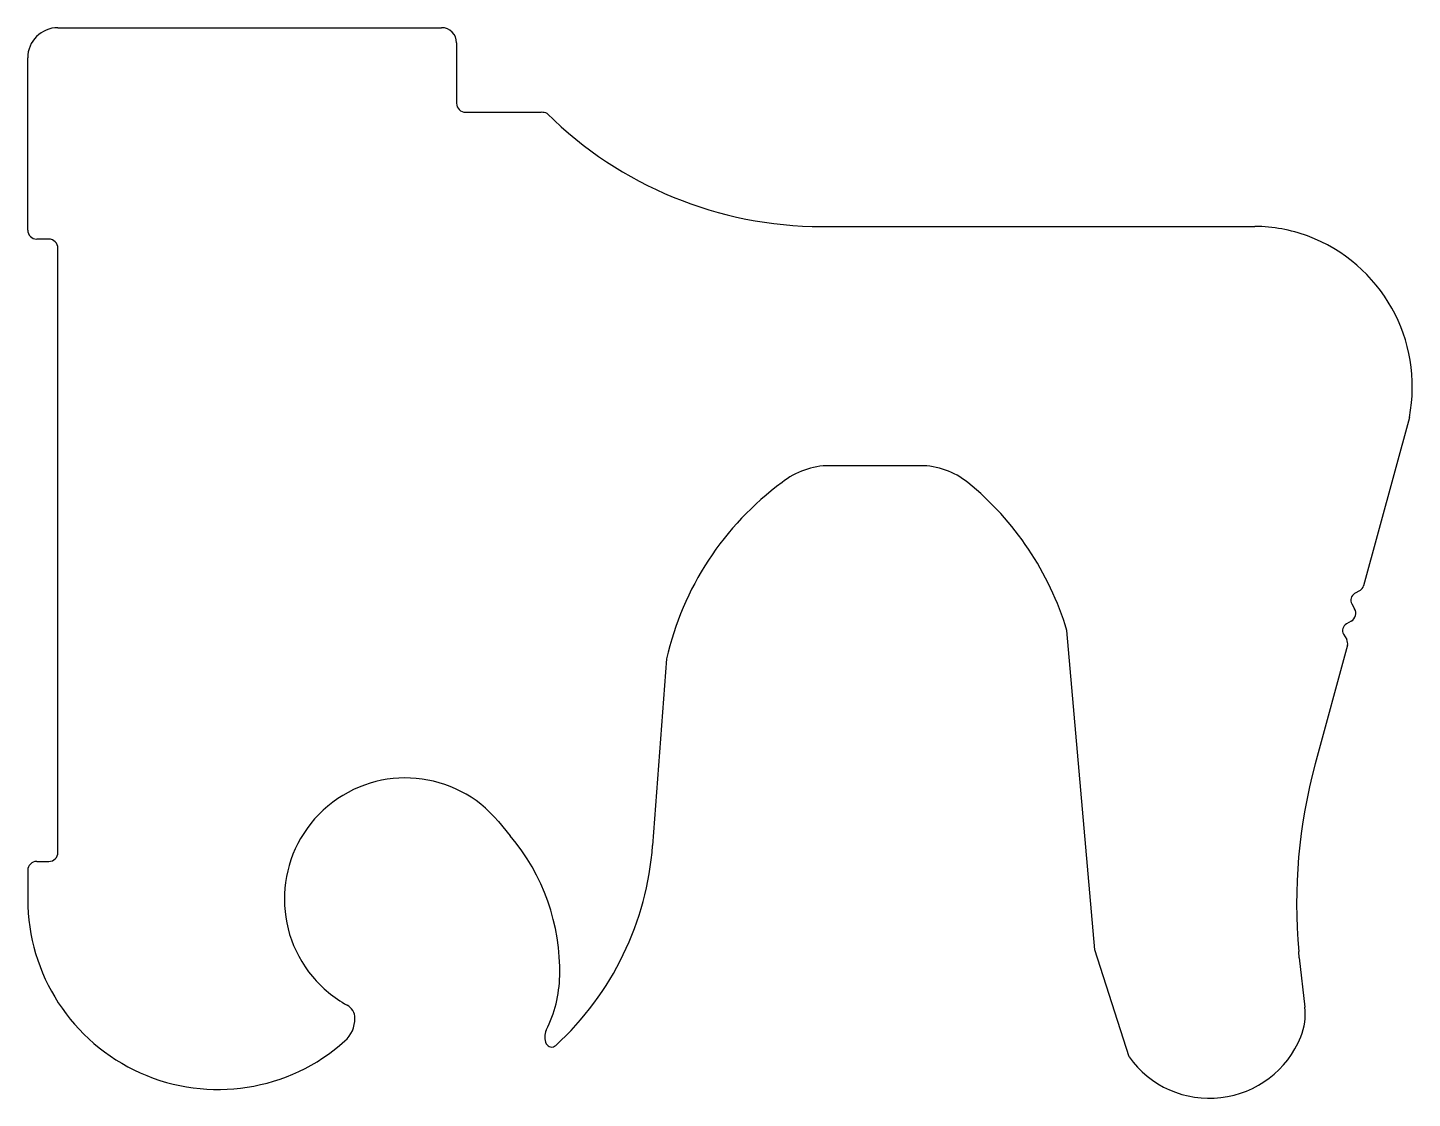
# Model space of a CAD drawing. Extents: x -3416.5 to -3370.6, y 1548.3 to 1583.7.
import ezdxf

# ---------------------------------------------------------------- set-up
doc = ezdxf.new("R2010")
doc.units = 0
doc.layers.get('0').update_dxf_attribs({"linetype": 'CONTINUOUS'})

msp = doc.modelspace()

# ---------------------------------------------------------------- linework, layer by layer
for p, q in [((-3415.485, 1583.709), (-3402.785, 1583.709)), ((-3402.285, 1583.209), (-3402.285, 1581.209)), ((-3416.485, 1577.009), (-3416.485, 1582.709)), ((-3401.985, 1580.909), (-3399.485, 1580.909)), ((-3390.196, 1577.127), (-3375.854, 1577.127)), ((-3415.785, 1576.709), (-3416.185, 1576.709)), ((-3415.485, 1556.409), (-3415.485, 1576.409)), ((-3370.742, 1570.808), (-3372.258, 1565.229)), ((-3386.935, 1569.209), (-3389.935, 1569.209)), ((-3372.375, 1565.078), (-3372.553, 1564.975)), ((-3372.646, 1564.634), (-3372.554, 1564.473)), ((-3381.156, 1553.177), (-3382.081, 1563.756)), ((-3372.665, 1564.064), (-3372.826, 1563.972)), ((-3372.792, 1563.262), (-3373.859, 1559.335)), ((-3372.919, 1563.63), (-3372.816, 1563.452)), ((-3395.335, 1562.813), (-3395.794, 1556.639)), ((-3400.902, 1557.431), (-3400.506, 1556.96)), ((-3416.185, 1556.109), (-3415.785, 1556.109)), ((-3416.485, 1555.809), (-3416.485, 1554.859)), ((-3380.018, 1549.634), (-3381.156, 1553.177)), ((-3374.386, 1552.911), (-3374.405, 1553.124)), ((-3374.386, 1552.911), (-3374.2, 1551.283))]:
    msp.add_line(p, q)
for centre, radius, start, end in [((-3415.485, 1582.709), 1, 90, 180), ((-3402.785, 1583.209), 0.5, 0, 90), ((-3401.985, 1581.209), 0.3, 180, 270), ((-3399.485, 1580.409), 0.5, 66.4371, 90), ((-3390.196, 1590.04), 12.912, 225.2635, 270), ((-3416.185, 1577.009), 0.3, 180, 270), ((-3375.854, 1572.127), 5, 69.6002, 90), ((-3415.785, 1576.409), 0.3, 0, 90), ((-3375.967, 1571.824), 5.323, 348.9943, 69.6002), ((-3389.935, 1566.709), 2.5, 90, 129.0418), ((-3386.935, 1566.709), 2.5, 50.9582, 90), ((-3385.583, 1560.596), 10, 126.3479, 167.1942), ((-3391.66, 1560.884), 10, 16.6952, 50.9582), ((-3372.499, 1565.295), 0.25, 299.7995, 344.7995), ((-3372.429, 1564.758), 0.25, 119.7995, 209.7995), ((-3372.814, 1564.324), 0.3, 299.7995, 29.7995), ((-3372.702, 1563.755), 0.25, 119.7995, 209.7995), ((-3373.033, 1563.327), 0.25, 344.7995, 29.7995), ((-3356.824, 1554.707), 17.652, 164.7995, 185.1437), ((-3403.978, 1554.863), 4.008, 39.8536, 219.8536), ((-3405.826, 1552.475), 6.958, 358.6977, 40.1313), ((-3415.785, 1556.409), 0.3, 270, 0), ((-3405.766, 1557.381), 10, 312.563, 355.7476), ((-3416.185, 1555.809), 0.3, 90, 180), ((-3410.185, 1554.859), 6.3, 180, 311.818), ((-3403.983, 1554.859), 4.002, 219.8536, 241.2128), ((-3403.089, 1552.413), 4.22, 333.3725, 358.6977), ((-3406.151, 1550.913), 0.5, 0.5194, 61.2128), ((-3376.187, 1551.056), 2, 337.8683, 6.5366), ((-3406.651, 1550.909), 1, 311.818, 0.5194), ((-3398.869, 1550.298), 0.5, 153.3725, 206.7193), ((-3399.137, 1550.163), 0.2, 206.7193, 312.563), ((-3377.36, 1551.533), 3.267, 215.5343, 337.8683)]:
    msp.add_arc(centre, radius, start, end)

doc.saveas('drawing.dxf')
